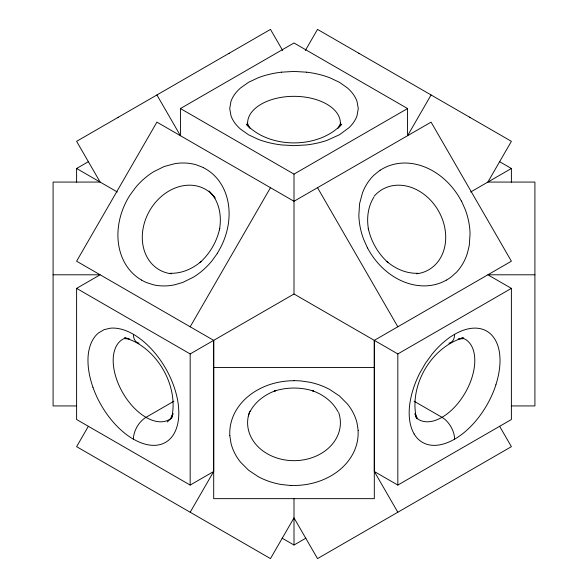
<?xml version="1.0" encoding="UTF-8"?>
<svg xmlns="http://www.w3.org/2000/svg" width="588" height="588" viewBox="0 0 588 588"><rect width="100%" height="100%" fill="white"/><g stroke="black" fill="none" stroke-linecap="round" stroke-linejoin="round"><path stroke-width="0.88" d="M190.174 512.236L213.694 471.495L213.694 340.364L76.609 261.212L156.915 122.128L294 201.272L431.085 122.128L511.391 261.212L374.306 340.364L374.306 471.495L397.826 512.236M294 498.58L294 545.017L305.914 538.145M213.694 471.495L190.174 485.078L76.609 419.509L76.609 288.377L190.174 353.939L294 294L294 174.114L180.435 108.545L180.435 135.703L156.915 94.969M248.379 415.892L250.032 411.188M373.931 197.054C367.794 206.778 366.471 218.729 368.595 229.879L368.264 228.313C371.057 241.462 378.01 253.538 388.006 262.535L386.816 261.469C395.437 268.856 406.448 273.685 417.936 273.28M170.696 418.23L173.048 413.629L171.409 418.73C179.671 386.485 156.709 346.766 124.663 337.799L129.029 338.739M340.739 123.112L338.012 128.28L341.679 124.215C318.821 149.117 269.179 149.131 246.335 124.215L250.003 128.28L247.261 123.112M88.369 426.3L76.609 446.667L270.48 558.6L294 517.859L317.52 558.6L511.391 446.667L499.631 426.3M305.304 50.553L317.52 29.4L511.391 141.333L487.871 182.067L534.911 182.067L534.911 405.933L511.391 405.933M190.174 326.781L270.48 187.69M431.085 94.969L407.565 135.703L407.565 108.545L294 42.983L180.435 108.545M249.988 411.688C255.39 401.545 265.063 394.408 275.765 390.63L274.243 391.13C287.032 387.029 300.96 387 313.749 391.138L312.228 390.638C322.944 394.394 332.639 401.516 337.99 411.696M217.362 253.399L211.834 261.028A65.782 53.714 -60 0 1 193.452 277.161L182.964 282.365L174.82 284.768A65.253 53.28 -60 0 1 153.417 284.79L146.015 282.409L141.421 280.086M167.213 422.022L171.703 417.803M380.127 170.145L374.1 175.011A65.871 53.78 60 0 0 362.509 192.783L359.591 203.639L358.842 215.326A65.871 53.787 60 0 0 363.649 239.331L367.485 247.938M446.579 280.086L450.886 277.271L456.648 272.06A65.253 53.28 60 0 0 467.328 253.509L469.312 245.255L470.062 233.568A65.782 53.714 60 0 0 465.27 209.585L461.433 200.978M117.916 117.482L118.364 117.225M229.151 53.265L228.791 53.464M76.609 182.243L76.609 168.491L88.523 161.612M76.609 288.377L100.129 274.794L53.089 274.794M294 174.114L407.565 108.545M470.665 192.004L511.391 168.491L511.391 182.243M173.952 401.185L146.015 417.318A17.838 10.297 -60 0 0 133.388 439.17A64.195 37.059 60 0 1 92.926 387.264M294 294L397.826 353.939L511.391 288.377L511.391 419.509L397.826 485.078L374.306 471.495M281.483 72.17L294 71.435L306.517 72.17M170.072 273.273C181.56 273.699 192.57 268.863 201.177 261.454L199.986 262.52C209.982 253.531 216.957 241.462 219.75 228.313L219.42 229.879C221.514 218.721 220.177 206.778 214.083 197.039M463.41 338.695L458.103 338.916L463.337 337.784C431.011 347.14 408.528 386.044 416.583 418.722L414.944 413.629L417.304 418.222M534.911 274.794L487.871 274.794L511.391 288.377M213.694 367.522L374.306 367.522M76.609 405.933L53.089 405.933L53.089 182.067L100.129 182.067L76.609 141.333L270.48 29.4L282.696 50.553M294 380.634L300.284 380.87L309.597 382.2A65.474 53.457 0 0 1 329.706 389.484L339.46 395.981L347.405 403.941A65.841 53.758 0 0 1 356.997 422.86L358.195 430.512M124.582 338.673L129.015 338.886M290.854 485.512L281.476 484.534A65.878 53.787 0 0 1 258.286 476.684L248.54 470.194L240.602 462.241A65.834 53.758 0 0 1 231.011 443.315L229.805 435.664M203.411 167.573L196.186 164.78A65.871 53.78 -60 0 0 174.996 163.633L164.133 166.529L153.644 171.725A65.871 53.787 -60 0 0 135.255 187.888L129.72 195.517A64.18 52.405 -60 0 0 141.473 280.006M358.849 53.258L359.393 53.574M469.459 117.122L470.084 117.482M499.477 161.612L511.391 168.491M76.609 168.491L117.335 192.004M414.048 401.185L441.985 417.318A17.838 10.297 60 0 1 454.612 439.17A64.107 37.015 -60 0 0 495.905 384.809M282.086 538.145L294 545.017M211.246 193.54L215.032 197.958M209.13 191.019L214.951 197.847M317.52 187.69L397.826 326.781M397.826 353.939L397.826 485.078M374.306 340.364L374.306 498.653L213.694 498.653L213.694 340.364M190.174 353.939L190.174 485.078M463.322 338.343A46.393 26.783 -60 0 1 464.887 393.35A46.393 26.783 -60 0 1 416.517 418.017M170.696 418.671A46.415 26.798 60 0 1 122.664 392.608A46.415 26.798 60 0 1 124.663 338.328M338.607 412.364A46.401 37.882 0 0 1 294 460.669A46.401 37.882 0 0 1 249.393 412.364M247.666 124.502A46.401 26.791 0 0 1 294 96.329A46.401 26.791 0 0 1 340.334 124.502M374.203 196.186A46.401 37.882 60 0 1 439.008 211.856A46.401 37.882 60 0 1 416.554 273.795M171.446 273.795A46.401 37.882 -60 0 1 148.992 211.856A46.401 37.882 -60 0 1 213.797 196.186M229.842 435.664A64.165 52.391 0 0 1 294 380.723M358.077 430.519A64.151 52.383 0 0 1 290.862 485.401M203.36 167.668A64.151 52.376 -60 0 1 217.266 253.332M446.527 280.006A64.18 52.405 60 0 1 367.522 247.923M380.186 170.241A64.151 52.376 60 0 1 461.33 201.03M306.517 72.17A65.841 38.014 0 0 1 329.706 77.719L339.46 82.305L347.405 87.935A65.841 38.014 0 0 1 356.997 101.32L358.276 108.545L357.019 115.777A65.43 37.772 0 0 1 349.096 127.618L339.423 134.77L327.038 140.356A65.43 37.772 0 0 1 306.517 144.927L294 145.655L281.483 144.92A65.841 38.014 0 0 1 258.301 139.378L248.548 134.792L240.595 129.162A65.841 38.014 0 0 1 230.996 115.77L229.717 108.545L230.988 101.32A65.805 37.992 0 0 1 240.602 87.935L248.548 82.305L258.294 77.712A65.805 37.992 0 0 1 281.483 72.17M448.894 343.171A17.846 10.305 60 0 0 454.605 334.271L450.673 336.748A65.511 37.823 -60 0 0 431.982 354.277L425.499 363.186L419.766 373.137A65.591 37.867 -60 0 0 411.13 396.657L410.115 401.795A62.357 36 -60 0 0 409.299 408.954A64.761 37.389 -60 0 0 414.165 433.966M454.605 334.322A64.202 37.066 -60 0 1 499.719 354.542L500.013 358.783A65.253 37.676 -60 0 1 495.875 384.809M454.605 439.133A64.195 37.059 -60 0 1 414.143 433.988M133.395 439.118A64.107 37.015 60 0 0 174.687 432.489A65.253 37.676 60 0 0 178.796 411.21L178.524 406.646A64.202 37.066 60 0 0 133.395 334.322M139.106 343.171A17.846 10.305 -60 0 1 133.395 334.271L129.463 332.205A65.511 37.823 60 0 0 110.764 328.155L104.289 329.574L98.556 332.911A65.591 37.867 60 0 0 89.913 346.457L88.898 350.419A62.357 36 60 0 0 88.09 356.644A64.761 37.389 60 0 0 92.948 387.264"/></g></svg>
